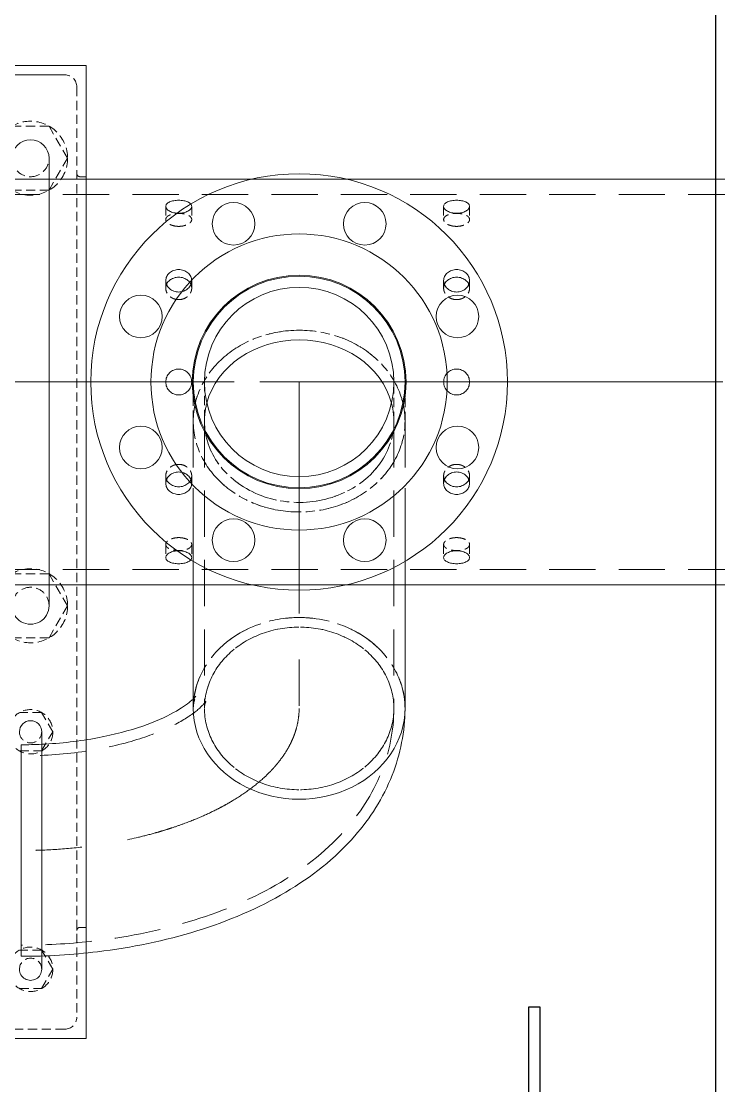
# Model space of a CAD drawing. Header units: millimetres. Extents: x -46397 to 283259, y -8690 to 23983.
# Drawn here: x 123407 to 123783, y -81 to 495 of the extents above; entities that cross this region are included whole.
import ezdxf

# ---------------------------------------------------------------- set-up
doc = ezdxf.new("R2010")
doc.units = ezdxf.units.MM
doc.linetypes.add('CENTER', pattern=[2, 1.25, -0.25, 0.25, -0.25])
doc.linetypes.add('HIDDENX2', pattern=[0.75, 0.5, -0.25])
doc.layers.add('DUONGCHINH', color=7, linetype='Continuous', lineweight=25)
doc.layers.add('DUONGTAM', color=1, linetype='CENTER', lineweight=0)
doc.layers.add('flashshoot', color=7, linetype='Continuous')

# ---------------------------------------------------------------- blocks, each defined once
blk = doc.blocks.new('A$C90275d84')
at = {"color": 2, "linetype": 'Continuous', "lineweight": 0, "ltscale": 10}
for p, q in [((-109.55, 1960), (-109.55, -3000)), ((109.55, 1960), (109.55, -3000))]:
    blk.add_line(p, q, dxfattribs=at)
at = {"color": 1, "linetype": 'HIDDENX2', "lineweight": 0, "ltscale": 50}
for p, q in [((-101.37, 1960), (-101.37, -3000)), ((101.37, 1960), (101.37, -3000))]:
    blk.add_line(p, q, dxfattribs=at)
at = {"color": 1, "linetype": 'HIDDENX2', "lineweight": 0, "ltscale": 10}
for p, q in [((-94.87, 1367), (-87.79, 1367)), ((-54.77, 1367), (-50.68, 1367)), ((50.68, 1367), (54.77, 1367)), ((87.79, 1367), (94.87, 1367)), ((-94.87, 1353), (-87.79, 1353)), ((-54.77, 1353), (-50.68, 1353)), ((50.68, 1353), (54.77, 1353)), ((87.79, 1353), (94.87, 1353)), ((-94.87, 1217), (-87.79, 1217)), ((-54.77, 1217), (-50.68, 1217)), ((50.68, 1217), (54.77, 1217)), ((87.79, 1217), (94.87, 1217)), ((-94.87, 1203), (-87.79, 1203)), ((-54.77, 1203), (-50.68, 1203)), ((50.68, 1203), (54.77, 1203)), ((87.79, 1203), (94.87, 1203))]:
    blk.add_line(p, q, dxfattribs=at)
at = {"color": 2, "linetype": 'Continuous', "lineweight": 0, "ltscale": 10}
for points, knots in [([(-91.18, 1360), (-91.18, 1359.56), (-91.2, 1359.11), (-91.3, 1358.2), (-91.38, 1357.75), (-91.57, 1356.89), (-91.69, 1356.48), (-91.98, 1355.71), (-92.13, 1355.36), (-92.47, 1354.74), (-92.66, 1354.45), (-93.06, 1353.93), (-93.28, 1353.71), (-93.73, 1353.35), (-93.96, 1353.22), (-94.42, 1353.04), (-94.65, 1353), (-95.09, 1353), (-95.32, 1353.04), (-95.76, 1353.22), (-95.98, 1353.35), (-96.39, 1353.71), (-96.59, 1353.93), (-96.94, 1354.45), (-97.11, 1354.74), (-97.39, 1355.36), (-97.53, 1355.71), (-97.76, 1356.48), (-97.86, 1356.89), (-98.02, 1357.75), (-98.08, 1358.2), (-98.16, 1359.11), (-98.18, 1359.56), (-98.18, 1360.44), (-98.16, 1360.89), (-98.08, 1361.8), (-98.02, 1362.25), (-97.86, 1363.11), (-97.76, 1363.52), (-97.53, 1364.29), (-97.39, 1364.64), (-97.11, 1365.26), (-96.94, 1365.55), (-96.59, 1366.07), (-96.39, 1366.29), (-95.98, 1366.65), (-95.76, 1366.78), (-95.32, 1366.96), (-95.09, 1367), (-94.65, 1367), (-94.42, 1366.96), (-93.96, 1366.78), (-93.73, 1366.65), (-93.28, 1366.29), (-93.06, 1366.07), (-92.66, 1365.55), (-92.47, 1365.26), (-92.13, 1364.64), (-91.98, 1364.29), (-91.69, 1363.52), (-91.57, 1363.11), (-91.38, 1362.25), (-91.3, 1361.8), (-91.2, 1360.89), (-91.18, 1360.44), (-91.18, 1360)], [0, 0, 0, 0, 1.318789, 1.318789, 2.637578, 2.637578, 3.956368, 3.956368, 5.275157, 5.275157, 6.593945, 6.593945, 7.912734, 7.912734, 9.231522, 9.231522, 10.550311, 10.550311, 11.869099, 11.869099, 13.187888, 13.187888, 14.506676, 14.506676, 15.825465, 15.825465, 17.144254, 17.144254, 18.463043, 18.463043, 19.781833, 19.781833, 21.100622, 21.100622, 22.419411, 22.419411, 23.7382, 23.7382, 25.05699, 25.05699, 26.375779, 26.375779, 27.694567, 27.694567, 29.013356, 29.013356, 30.332144, 30.332144, 31.650933, 31.650933, 32.969721, 32.969721, 34.28851, 34.28851, 35.607298, 35.607298, 36.926087, 36.926087, 38.244876, 38.244876, 39.563665, 39.563665, 40.882454, 40.882454, 42.201244, 42.201244, 42.201244, 42.201244]), ([(-48.6, 1360), (-48.6, 1359.56), (-48.64, 1359.11), (-48.8, 1358.2), (-48.92, 1357.75), (-49.24, 1356.89), (-49.44, 1356.48), (-49.9, 1355.71), (-50.16, 1355.36), (-50.71, 1354.74), (-51.02, 1354.45), (-51.7, 1353.93), (-52.06, 1353.71), (-52.82, 1353.35), (-53.21, 1353.22), (-54, 1353.04), (-54.39, 1353), (-55.16, 1353), (-55.55, 1353.04), (-56.33, 1353.22), (-56.71, 1353.35), (-57.45, 1353.71), (-57.8, 1353.93), (-58.45, 1354.45), (-58.74, 1354.74), (-59.27, 1355.36), (-59.51, 1355.71), (-59.94, 1356.48), (-60.13, 1356.89), (-60.43, 1357.75), (-60.54, 1358.2), (-60.69, 1359.11), (-60.73, 1359.56), (-60.73, 1360.44), (-60.69, 1360.89), (-60.54, 1361.8), (-60.43, 1362.25), (-60.13, 1363.11), (-59.94, 1363.52), (-59.51, 1364.29), (-59.27, 1364.64), (-58.74, 1365.26), (-58.45, 1365.55), (-57.8, 1366.07), (-57.45, 1366.29), (-56.71, 1366.65), (-56.33, 1366.78), (-55.55, 1366.96), (-55.16, 1367), (-54.39, 1367), (-54, 1366.96), (-53.21, 1366.78), (-52.82, 1366.65), (-52.06, 1366.29), (-51.7, 1366.07), (-51.02, 1365.55), (-50.71, 1365.26), (-50.16, 1364.64), (-49.9, 1364.29), (-49.44, 1363.52), (-49.24, 1363.11), (-48.92, 1362.25), (-48.8, 1361.8), (-48.64, 1360.89), (-48.6, 1360.44), (-48.6, 1360)], [0, 0, 0, 0, 1.318789, 1.318789, 2.637578, 2.637578, 3.956368, 3.956368, 5.275157, 5.275157, 6.593945, 6.593945, 7.912734, 7.912734, 9.231522, 9.231522, 10.550311, 10.550311, 11.869099, 11.869099, 13.187888, 13.187888, 14.506676, 14.506676, 15.825465, 15.825465, 17.144254, 17.144254, 18.463043, 18.463043, 19.781833, 19.781833, 21.100622, 21.100622, 22.419411, 22.419411, 23.7382, 23.7382, 25.05699, 25.05699, 26.375779, 26.375779, 27.694567, 27.694567, 29.013356, 29.013356, 30.332144, 30.332144, 31.650933, 31.650933, 32.969721, 32.969721, 34.28851, 34.28851, 35.607298, 35.607298, 36.926087, 36.926087, 38.244876, 38.244876, 39.563665, 39.563665, 40.882454, 40.882454, 42.201244, 42.201244, 42.201244, 42.201244]), ([(-52.72, 1366.59), (-52.81, 1366.55), (-52.9, 1366.51), (-53.36, 1366.29), (-53.71, 1366.07), (-54.35, 1365.55), (-54.65, 1365.26), (-55.17, 1364.64), (-55.42, 1364.29), (-55.85, 1363.52), (-56.03, 1363.11), (-56.33, 1362.25), (-56.44, 1361.8), (-56.59, 1360.89), (-56.63, 1360.44), (-56.63, 1359.56), (-56.59, 1359.11), (-56.44, 1358.2), (-56.33, 1357.75), (-56.03, 1356.89), (-55.85, 1356.48), (-55.42, 1355.71), (-55.17, 1355.36), (-54.65, 1354.74), (-54.35, 1354.45), (-53.71, 1353.93), (-53.36, 1353.71), (-52.9, 1353.49), (-52.81, 1353.45), (-52.72, 1353.41)], [12.868165, 12.868165, 12.868165, 12.868165, 13.188536, 13.188536, 14.507389, 14.507389, 15.826243, 15.826243, 17.145097, 17.145097, 18.463951, 18.463951, 19.782805, 19.782805, 21.10166, 21.10166, 22.420514, 22.420514, 23.739368, 23.739368, 25.058222, 25.058222, 26.377077, 26.377077, 27.69593, 27.69593, 29.014783, 29.014783, 29.335155, 29.335155, 29.335155, 29.335155]), ([(-7, 1360), (-7, 1360.44), (-6.96, 1360.89), (-6.78, 1361.8), (-6.65, 1362.25), (-6.29, 1363.11), (-6.07, 1363.52), (-5.55, 1364.29), (-5.26, 1364.64), (-4.64, 1365.26), (-4.29, 1365.55), (-3.52, 1366.07), (-3.11, 1366.29), (-2.25, 1366.65), (-1.8, 1366.78), (-0.89, 1366.96), (-0.44, 1367), (0.44, 1367), (0.89, 1366.96), (1.8, 1366.78), (2.25, 1366.65), (3.11, 1366.29), (3.52, 1366.07), (4.29, 1365.55), (4.64, 1365.26), (5.26, 1364.64), (5.55, 1364.29), (6.07, 1363.52), (6.29, 1363.11), (6.65, 1362.25), (6.78, 1361.8), (6.96, 1360.89), (7, 1360.44), (7, 1359.56), (6.96, 1359.11), (6.78, 1358.2), (6.65, 1357.75), (6.29, 1356.89), (6.07, 1356.48), (5.55, 1355.71), (5.26, 1355.36), (4.64, 1354.74), (4.29, 1354.45), (3.52, 1353.93), (3.11, 1353.71), (2.25, 1353.35), (1.8, 1353.22), (0.89, 1353.04), (0.44, 1353), (-0.44, 1353), (-0.89, 1353.04), (-1.8, 1353.22), (-2.25, 1353.35), (-3.11, 1353.71), (-3.52, 1353.93), (-4.29, 1354.45), (-4.64, 1354.74), (-5.26, 1355.36), (-5.55, 1355.71), (-6.07, 1356.48), (-6.29, 1356.89), (-6.65, 1357.75), (-6.78, 1358.2), (-6.96, 1359.11), (-7, 1359.56), (-7, 1360)], [0, 0, 0, 0, 1.318789, 1.318789, 2.637578, 2.637578, 3.956368, 3.956368, 5.275157, 5.275157, 6.593945, 6.593945, 7.912734, 7.912734, 9.231522, 9.231522, 10.550311, 10.550311, 11.869099, 11.869099, 13.187888, 13.187888, 14.506676, 14.506676, 15.825465, 15.825465, 17.144254, 17.144254, 18.463043, 18.463043, 19.781833, 19.781833, 21.100622, 21.100622, 22.419411, 22.419411, 23.7382, 23.7382, 25.05699, 25.05699, 26.375779, 26.375779, 27.694567, 27.694567, 29.013356, 29.013356, 30.332144, 30.332144, 31.650933, 31.650933, 32.969721, 32.969721, 34.28851, 34.28851, 35.607298, 35.607298, 36.926087, 36.926087, 38.244876, 38.244876, 39.563665, 39.563665, 40.882454, 40.882454, 42.201244, 42.201244, 42.201244, 42.201244]), ([(48.6, 1360), (48.6, 1360.44), (48.64, 1360.89), (48.8, 1361.8), (48.92, 1362.25), (49.24, 1363.11), (49.44, 1363.52), (49.9, 1364.29), (50.16, 1364.64), (50.71, 1365.26), (51.02, 1365.55), (51.7, 1366.07), (52.06, 1366.29), (52.82, 1366.65), (53.21, 1366.78), (54, 1366.96), (54.39, 1367), (55.16, 1367), (55.55, 1366.96), (56.33, 1366.78), (56.71, 1366.65), (57.45, 1366.29), (57.8, 1366.07), (58.45, 1365.55), (58.74, 1365.26), (59.27, 1364.64), (59.51, 1364.29), (59.94, 1363.52), (60.13, 1363.11), (60.43, 1362.25), (60.54, 1361.8), (60.69, 1360.89), (60.73, 1360.44), (60.73, 1359.56), (60.69, 1359.11), (60.54, 1358.2), (60.43, 1357.75), (60.13, 1356.89), (59.94, 1356.48), (59.51, 1355.71), (59.27, 1355.36), (58.74, 1354.74), (58.45, 1354.45), (57.8, 1353.93), (57.45, 1353.71), (56.71, 1353.35), (56.33, 1353.22), (55.55, 1353.04), (55.16, 1353), (54.39, 1353), (54, 1353.04), (53.21, 1353.22), (52.82, 1353.35), (52.06, 1353.71), (51.7, 1353.93), (51.02, 1354.45), (50.71, 1354.74), (50.16, 1355.36), (49.9, 1355.71), (49.44, 1356.48), (49.24, 1356.89), (48.92, 1357.75), (48.8, 1358.2), (48.64, 1359.11), (48.6, 1359.56), (48.6, 1360)], [0, 0, 0, 0, 1.318789, 1.318789, 2.637578, 2.637578, 3.956368, 3.956368, 5.275157, 5.275157, 6.593945, 6.593945, 7.912734, 7.912734, 9.231522, 9.231522, 10.550311, 10.550311, 11.869099, 11.869099, 13.187888, 13.187888, 14.506676, 14.506676, 15.825465, 15.825465, 17.144254, 17.144254, 18.463043, 18.463043, 19.781833, 19.781833, 21.100622, 21.100622, 22.419411, 22.419411, 23.7382, 23.7382, 25.05699, 25.05699, 26.375779, 26.375779, 27.694567, 27.694567, 29.013356, 29.013356, 30.332144, 30.332144, 31.650933, 31.650933, 32.969721, 32.969721, 34.28851, 34.28851, 35.607298, 35.607298, 36.926087, 36.926087, 38.244876, 38.244876, 39.563665, 39.563665, 40.882454, 40.882454, 42.201244, 42.201244, 42.201244, 42.201244]), ([(52.72, 1353.41), (52.81, 1353.45), (52.9, 1353.49), (53.36, 1353.71), (53.71, 1353.93), (54.35, 1354.45), (54.65, 1354.74), (55.17, 1355.36), (55.42, 1355.71), (55.85, 1356.48), (56.03, 1356.89), (56.33, 1357.75), (56.44, 1358.2), (56.59, 1359.11), (56.63, 1359.56), (56.63, 1360.44), (56.59, 1360.89), (56.44, 1361.8), (56.33, 1362.25), (56.03, 1363.11), (55.85, 1363.52), (55.42, 1364.29), (55.17, 1364.64), (54.65, 1365.26), (54.35, 1365.55), (53.71, 1366.07), (53.36, 1366.29), (52.9, 1366.51), (52.81, 1366.55), (52.72, 1366.59)], [12.868165, 12.868165, 12.868165, 12.868165, 13.188536, 13.188536, 14.507389, 14.507389, 15.826243, 15.826243, 17.145097, 17.145097, 18.463951, 18.463951, 19.782805, 19.782805, 21.10166, 21.10166, 22.420514, 22.420514, 23.739368, 23.739368, 25.058222, 25.058222, 26.377077, 26.377077, 27.69593, 27.69593, 29.014783, 29.014783, 29.335155, 29.335155, 29.335155, 29.335155]), ([(91.18, 1360), (91.18, 1360.44), (91.2, 1360.89), (91.3, 1361.8), (91.38, 1362.25), (91.57, 1363.11), (91.69, 1363.52), (91.98, 1364.29), (92.13, 1364.64), (92.47, 1365.26), (92.66, 1365.55), (93.06, 1366.07), (93.28, 1366.29), (93.73, 1366.65), (93.96, 1366.78), (94.42, 1366.96), (94.65, 1367), (95.09, 1367), (95.32, 1366.96), (95.76, 1366.78), (95.98, 1366.65), (96.39, 1366.29), (96.59, 1366.07), (96.94, 1365.55), (97.11, 1365.26), (97.39, 1364.64), (97.53, 1364.29), (97.76, 1363.52), (97.86, 1363.11), (98.02, 1362.25), (98.08, 1361.8), (98.16, 1360.89), (98.18, 1360.44), (98.18, 1359.56), (98.16, 1359.11), (98.08, 1358.2), (98.02, 1357.75), (97.86, 1356.89), (97.76, 1356.48), (97.53, 1355.71), (97.39, 1355.36), (97.11, 1354.74), (96.94, 1354.45), (96.59, 1353.93), (96.39, 1353.71), (95.98, 1353.35), (95.76, 1353.22), (95.32, 1353.04), (95.09, 1353), (94.65, 1353), (94.42, 1353.04), (93.96, 1353.22), (93.73, 1353.35), (93.28, 1353.71), (93.06, 1353.93), (92.66, 1354.45), (92.47, 1354.74), (92.13, 1355.36), (91.98, 1355.71), (91.69, 1356.48), (91.57, 1356.89), (91.38, 1357.75), (91.3, 1358.2), (91.2, 1359.11), (91.18, 1359.56), (91.18, 1360)], [0, 0, 0, 0, 1.318789, 1.318789, 2.637578, 2.637578, 3.956368, 3.956368, 5.275157, 5.275157, 6.593945, 6.593945, 7.912734, 7.912734, 9.231522, 9.231522, 10.550311, 10.550311, 11.869099, 11.869099, 13.187888, 13.187888, 14.506676, 14.506676, 15.825465, 15.825465, 17.144254, 17.144254, 18.463043, 18.463043, 19.781833, 19.781833, 21.100622, 21.100622, 22.419411, 22.419411, 23.7382, 23.7382, 25.05699, 25.05699, 26.375779, 26.375779, 27.694567, 27.694567, 29.013356, 29.013356, 30.332144, 30.332144, 31.650933, 31.650933, 32.969721, 32.969721, 34.28851, 34.28851, 35.607298, 35.607298, 36.926087, 36.926087, 38.244876, 38.244876, 39.563665, 39.563665, 40.882454, 40.882454, 42.201244, 42.201244, 42.201244, 42.201244]), ([(-91.18, 1210), (-91.18, 1209.56), (-91.2, 1209.11), (-91.3, 1208.2), (-91.38, 1207.75), (-91.57, 1206.89), (-91.69, 1206.48), (-91.98, 1205.71), (-92.13, 1205.36), (-92.47, 1204.74), (-92.66, 1204.45), (-93.06, 1203.93), (-93.28, 1203.71), (-93.73, 1203.35), (-93.96, 1203.22), (-94.42, 1203.04), (-94.65, 1203), (-95.09, 1203), (-95.32, 1203.04), (-95.76, 1203.22), (-95.98, 1203.35), (-96.39, 1203.71), (-96.59, 1203.93), (-96.94, 1204.45), (-97.11, 1204.74), (-97.39, 1205.36), (-97.53, 1205.71), (-97.76, 1206.48), (-97.86, 1206.89), (-98.02, 1207.75), (-98.08, 1208.2), (-98.16, 1209.11), (-98.18, 1209.56), (-98.18, 1210.44), (-98.16, 1210.89), (-98.08, 1211.8), (-98.02, 1212.25), (-97.86, 1213.11), (-97.76, 1213.52), (-97.53, 1214.29), (-97.39, 1214.64), (-97.11, 1215.26), (-96.94, 1215.55), (-96.59, 1216.07), (-96.39, 1216.29), (-95.98, 1216.65), (-95.76, 1216.78), (-95.32, 1216.96), (-95.09, 1217), (-94.65, 1217), (-94.42, 1216.96), (-93.96, 1216.78), (-93.73, 1216.65), (-93.28, 1216.29), (-93.06, 1216.07), (-92.66, 1215.55), (-92.47, 1215.26), (-92.13, 1214.64), (-91.98, 1214.29), (-91.69, 1213.52), (-91.57, 1213.11), (-91.38, 1212.25), (-91.3, 1211.8), (-91.2, 1210.89), (-91.18, 1210.44), (-91.18, 1210)], [0, 0, 0, 0, 1.318789, 1.318789, 2.637578, 2.637578, 3.956368, 3.956368, 5.275157, 5.275157, 6.593945, 6.593945, 7.912734, 7.912734, 9.231522, 9.231522, 10.550311, 10.550311, 11.869099, 11.869099, 13.187888, 13.187888, 14.506676, 14.506676, 15.825465, 15.825465, 17.144254, 17.144254, 18.463043, 18.463043, 19.781833, 19.781833, 21.100622, 21.100622, 22.419411, 22.419411, 23.7382, 23.7382, 25.05699, 25.05699, 26.375779, 26.375779, 27.694567, 27.694567, 29.013356, 29.013356, 30.332144, 30.332144, 31.650933, 31.650933, 32.969721, 32.969721, 34.28851, 34.28851, 35.607298, 35.607298, 36.926087, 36.926087, 38.244876, 38.244876, 39.563665, 39.563665, 40.882454, 40.882454, 42.201244, 42.201244, 42.201244, 42.201244]), ([(-48.6, 1210), (-48.6, 1209.56), (-48.64, 1209.11), (-48.8, 1208.2), (-48.92, 1207.75), (-49.24, 1206.89), (-49.44, 1206.48), (-49.9, 1205.71), (-50.16, 1205.36), (-50.71, 1204.74), (-51.02, 1204.45), (-51.7, 1203.93), (-52.06, 1203.71), (-52.82, 1203.35), (-53.21, 1203.22), (-54, 1203.04), (-54.39, 1203), (-55.16, 1203), (-55.55, 1203.04), (-56.33, 1203.22), (-56.71, 1203.35), (-57.45, 1203.71), (-57.8, 1203.93), (-58.45, 1204.45), (-58.74, 1204.74), (-59.27, 1205.36), (-59.51, 1205.71), (-59.94, 1206.48), (-60.13, 1206.89), (-60.43, 1207.75), (-60.54, 1208.2), (-60.69, 1209.11), (-60.73, 1209.56), (-60.73, 1210.44), (-60.69, 1210.89), (-60.54, 1211.8), (-60.43, 1212.25), (-60.13, 1213.11), (-59.94, 1213.52), (-59.51, 1214.29), (-59.27, 1214.64), (-58.74, 1215.26), (-58.45, 1215.55), (-57.8, 1216.07), (-57.45, 1216.29), (-56.71, 1216.65), (-56.33, 1216.78), (-55.55, 1216.96), (-55.16, 1217), (-54.39, 1217), (-54, 1216.96), (-53.21, 1216.78), (-52.82, 1216.65), (-52.06, 1216.29), (-51.7, 1216.07), (-51.02, 1215.55), (-50.71, 1215.26), (-50.16, 1214.64), (-49.9, 1214.29), (-49.44, 1213.52), (-49.24, 1213.11), (-48.92, 1212.25), (-48.8, 1211.8), (-48.64, 1210.89), (-48.6, 1210.44), (-48.6, 1210)], [0, 0, 0, 0, 1.318789, 1.318789, 2.637578, 2.637578, 3.956368, 3.956368, 5.275157, 5.275157, 6.593945, 6.593945, 7.912734, 7.912734, 9.231522, 9.231522, 10.550311, 10.550311, 11.869099, 11.869099, 13.187888, 13.187888, 14.506676, 14.506676, 15.825465, 15.825465, 17.144254, 17.144254, 18.463043, 18.463043, 19.781833, 19.781833, 21.100622, 21.100622, 22.419411, 22.419411, 23.7382, 23.7382, 25.05699, 25.05699, 26.375779, 26.375779, 27.694567, 27.694567, 29.013356, 29.013356, 30.332144, 30.332144, 31.650933, 31.650933, 32.969721, 32.969721, 34.28851, 34.28851, 35.607298, 35.607298, 36.926087, 36.926087, 38.244876, 38.244876, 39.563665, 39.563665, 40.882454, 40.882454, 42.201244, 42.201244, 42.201244, 42.201244]), ([(-52.72, 1216.59), (-52.81, 1216.55), (-52.9, 1216.51), (-53.36, 1216.29), (-53.71, 1216.07), (-54.35, 1215.55), (-54.65, 1215.26), (-55.17, 1214.64), (-55.42, 1214.29), (-55.85, 1213.52), (-56.03, 1213.11), (-56.33, 1212.25), (-56.44, 1211.8), (-56.59, 1210.89), (-56.63, 1210.44), (-56.63, 1209.56), (-56.59, 1209.11), (-56.44, 1208.2), (-56.33, 1207.75), (-56.03, 1206.89), (-55.85, 1206.48), (-55.42, 1205.71), (-55.17, 1205.36), (-54.65, 1204.74), (-54.35, 1204.45), (-53.71, 1203.93), (-53.36, 1203.71), (-52.9, 1203.49), (-52.81, 1203.45), (-52.72, 1203.41)], [12.868165, 12.868165, 12.868165, 12.868165, 13.188536, 13.188536, 14.507389, 14.507389, 15.826243, 15.826243, 17.145097, 17.145097, 18.463951, 18.463951, 19.782805, 19.782805, 21.10166, 21.10166, 22.420514, 22.420514, 23.739368, 23.739368, 25.058222, 25.058222, 26.377077, 26.377077, 27.69593, 27.69593, 29.014783, 29.014783, 29.335155, 29.335155, 29.335155, 29.335155]), ([(-7, 1210), (-7, 1210.44), (-6.96, 1210.89), (-6.78, 1211.8), (-6.65, 1212.25), (-6.29, 1213.11), (-6.07, 1213.52), (-5.55, 1214.29), (-5.26, 1214.64), (-4.64, 1215.26), (-4.29, 1215.55), (-3.52, 1216.07), (-3.11, 1216.29), (-2.25, 1216.65), (-1.8, 1216.78), (-0.89, 1216.96), (-0.44, 1217), (0.44, 1217), (0.89, 1216.96), (1.8, 1216.78), (2.25, 1216.65), (3.11, 1216.29), (3.52, 1216.07), (4.29, 1215.55), (4.64, 1215.26), (5.26, 1214.64), (5.55, 1214.29), (6.07, 1213.52), (6.29, 1213.11), (6.65, 1212.25), (6.78, 1211.8), (6.96, 1210.89), (7, 1210.44), (7, 1209.56), (6.96, 1209.11), (6.78, 1208.2), (6.65, 1207.75), (6.29, 1206.89), (6.07, 1206.48), (5.55, 1205.71), (5.26, 1205.36), (4.64, 1204.74), (4.29, 1204.45), (3.52, 1203.93), (3.11, 1203.71), (2.25, 1203.35), (1.8, 1203.22), (0.89, 1203.04), (0.44, 1203), (-0.44, 1203), (-0.89, 1203.04), (-1.8, 1203.22), (-2.25, 1203.35), (-3.11, 1203.71), (-3.52, 1203.93), (-4.29, 1204.45), (-4.64, 1204.74), (-5.26, 1205.36), (-5.55, 1205.71), (-6.07, 1206.48), (-6.29, 1206.89), (-6.65, 1207.75), (-6.78, 1208.2), (-6.96, 1209.11), (-7, 1209.56), (-7, 1210)], [0, 0, 0, 0, 1.318789, 1.318789, 2.637578, 2.637578, 3.956368, 3.956368, 5.275157, 5.275157, 6.593945, 6.593945, 7.912734, 7.912734, 9.231522, 9.231522, 10.550311, 10.550311, 11.869099, 11.869099, 13.187888, 13.187888, 14.506676, 14.506676, 15.825465, 15.825465, 17.144254, 17.144254, 18.463043, 18.463043, 19.781833, 19.781833, 21.100622, 21.100622, 22.419411, 22.419411, 23.7382, 23.7382, 25.05699, 25.05699, 26.375779, 26.375779, 27.694567, 27.694567, 29.013356, 29.013356, 30.332144, 30.332144, 31.650933, 31.650933, 32.969721, 32.969721, 34.28851, 34.28851, 35.607298, 35.607298, 36.926087, 36.926087, 38.244876, 38.244876, 39.563665, 39.563665, 40.882454, 40.882454, 42.201244, 42.201244, 42.201244, 42.201244]), ([(48.6, 1210), (48.6, 1210.44), (48.64, 1210.89), (48.8, 1211.8), (48.92, 1212.25), (49.24, 1213.11), (49.44, 1213.52), (49.9, 1214.29), (50.16, 1214.64), (50.71, 1215.26), (51.02, 1215.55), (51.7, 1216.07), (52.06, 1216.29), (52.82, 1216.65), (53.21, 1216.78), (54, 1216.96), (54.39, 1217), (55.16, 1217), (55.55, 1216.96), (56.33, 1216.78), (56.71, 1216.65), (57.45, 1216.29), (57.8, 1216.07), (58.45, 1215.55), (58.74, 1215.26), (59.27, 1214.64), (59.51, 1214.29), (59.94, 1213.52), (60.13, 1213.11), (60.43, 1212.25), (60.54, 1211.8), (60.69, 1210.89), (60.73, 1210.44), (60.73, 1209.56), (60.69, 1209.11), (60.54, 1208.2), (60.43, 1207.75), (60.13, 1206.89), (59.94, 1206.48), (59.51, 1205.71), (59.27, 1205.36), (58.74, 1204.74), (58.45, 1204.45), (57.8, 1203.93), (57.45, 1203.71), (56.71, 1203.35), (56.33, 1203.22), (55.55, 1203.04), (55.16, 1203), (54.39, 1203), (54, 1203.04), (53.21, 1203.22), (52.82, 1203.35), (52.06, 1203.71), (51.7, 1203.93), (51.02, 1204.45), (50.71, 1204.74), (50.16, 1205.36), (49.9, 1205.71), (49.44, 1206.48), (49.24, 1206.89), (48.92, 1207.75), (48.8, 1208.2), (48.64, 1209.11), (48.6, 1209.56), (48.6, 1210)], [0, 0, 0, 0, 1.318789, 1.318789, 2.637578, 2.637578, 3.956368, 3.956368, 5.275157, 5.275157, 6.593945, 6.593945, 7.912734, 7.912734, 9.231522, 9.231522, 10.550311, 10.550311, 11.869099, 11.869099, 13.187888, 13.187888, 14.506676, 14.506676, 15.825465, 15.825465, 17.144254, 17.144254, 18.463043, 18.463043, 19.781833, 19.781833, 21.100622, 21.100622, 22.419411, 22.419411, 23.7382, 23.7382, 25.05699, 25.05699, 26.375779, 26.375779, 27.694567, 27.694567, 29.013356, 29.013356, 30.332144, 30.332144, 31.650933, 31.650933, 32.969721, 32.969721, 34.28851, 34.28851, 35.607298, 35.607298, 36.926087, 36.926087, 38.244876, 38.244876, 39.563665, 39.563665, 40.882454, 40.882454, 42.201244, 42.201244, 42.201244, 42.201244]), ([(52.72, 1203.41), (52.81, 1203.45), (52.9, 1203.49), (53.36, 1203.71), (53.71, 1203.93), (54.35, 1204.45), (54.65, 1204.74), (55.17, 1205.36), (55.42, 1205.71), (55.85, 1206.48), (56.03, 1206.89), (56.33, 1207.75), (56.44, 1208.2), (56.59, 1209.11), (56.63, 1209.56), (56.63, 1210.44), (56.59, 1210.89), (56.44, 1211.8), (56.33, 1212.25), (56.03, 1213.11), (55.85, 1213.52), (55.42, 1214.29), (55.17, 1214.64), (54.65, 1215.26), (54.35, 1215.55), (53.71, 1216.07), (53.36, 1216.29), (52.9, 1216.51), (52.81, 1216.55), (52.72, 1216.59)], [12.868165, 12.868165, 12.868165, 12.868165, 13.188536, 13.188536, 14.507389, 14.507389, 15.826243, 15.826243, 17.145097, 17.145097, 18.463951, 18.463951, 19.782805, 19.782805, 21.10166, 21.10166, 22.420514, 22.420514, 23.739368, 23.739368, 25.058222, 25.058222, 26.377077, 26.377077, 27.69593, 27.69593, 29.014783, 29.014783, 29.335155, 29.335155, 29.335155, 29.335155]), ([(91.18, 1210), (91.18, 1210.44), (91.2, 1210.89), (91.3, 1211.8), (91.38, 1212.25), (91.57, 1213.11), (91.69, 1213.52), (91.98, 1214.29), (92.13, 1214.64), (92.47, 1215.26), (92.66, 1215.55), (93.06, 1216.07), (93.28, 1216.29), (93.73, 1216.65), (93.96, 1216.78), (94.42, 1216.96), (94.65, 1217), (95.09, 1217), (95.32, 1216.96), (95.76, 1216.78), (95.98, 1216.65), (96.39, 1216.29), (96.59, 1216.07), (96.94, 1215.55), (97.11, 1215.26), (97.39, 1214.64), (97.53, 1214.29), (97.76, 1213.52), (97.86, 1213.11), (98.02, 1212.25), (98.08, 1211.8), (98.16, 1210.89), (98.18, 1210.44), (98.18, 1209.56), (98.16, 1209.11), (98.08, 1208.2), (98.02, 1207.75), (97.86, 1206.89), (97.76, 1206.48), (97.53, 1205.71), (97.39, 1205.36), (97.11, 1204.74), (96.94, 1204.45), (96.59, 1203.93), (96.39, 1203.71), (95.98, 1203.35), (95.76, 1203.22), (95.32, 1203.04), (95.09, 1203), (94.65, 1203), (94.42, 1203.04), (93.96, 1203.22), (93.73, 1203.35), (93.28, 1203.71), (93.06, 1203.93), (92.66, 1204.45), (92.47, 1204.74), (92.13, 1205.36), (91.98, 1205.71), (91.69, 1206.48), (91.57, 1206.89), (91.38, 1207.75), (91.3, 1208.2), (91.2, 1209.11), (91.18, 1209.56), (91.18, 1210)], [0, 0, 0, 0, 1.318789, 1.318789, 2.637578, 2.637578, 3.956368, 3.956368, 5.275157, 5.275157, 6.593945, 6.593945, 7.912734, 7.912734, 9.231522, 9.231522, 10.550311, 10.550311, 11.869099, 11.869099, 13.187888, 13.187888, 14.506676, 14.506676, 15.825465, 15.825465, 17.144254, 17.144254, 18.463043, 18.463043, 19.781833, 19.781833, 21.100622, 21.100622, 22.419411, 22.419411, 23.7382, 23.7382, 25.05699, 25.05699, 26.375779, 26.375779, 27.694567, 27.694567, 29.013356, 29.013356, 30.332144, 30.332144, 31.650933, 31.650933, 32.969721, 32.969721, 34.28851, 34.28851, 35.607298, 35.607298, 36.926087, 36.926087, 38.244876, 38.244876, 39.563665, 39.563665, 40.882454, 40.882454, 42.201244, 42.201244, 42.201244, 42.201244])]:
    blk.add_open_spline(points, degree=3, knots=knots, dxfattribs=at)
at = {"color": 1, "linetype": 'HIDDENX2', "lineweight": 0, "ltscale": 10}
for points, knots in [([(-84.08, 1360), (-84.08, 1360.44), (-84.1, 1360.89), (-84.2, 1361.8), (-84.28, 1362.25), (-84.48, 1363.11), (-84.6, 1363.52), (-84.88, 1364.29), (-85.04, 1364.64), (-85.38, 1365.26), (-85.57, 1365.55), (-85.97, 1366.07), (-86.19, 1366.29), (-86.64, 1366.65), (-86.88, 1366.78), (-87.34, 1366.96), (-87.57, 1367), (-88.01, 1367), (-88.23, 1366.96), (-88.68, 1366.78), (-88.89, 1366.65), (-89.3, 1366.29), (-89.5, 1366.07), (-89.86, 1365.55), (-90.02, 1365.26), (-90.3, 1364.64), (-90.43, 1364.29), (-90.66, 1363.52), (-90.76, 1363.11), (-90.92, 1362.25), (-90.98, 1361.8), (-91.06, 1360.89), (-91.08, 1360.44), (-91.08, 1359.56), (-91.06, 1359.11), (-90.98, 1358.2), (-90.92, 1357.75), (-90.76, 1356.89), (-90.66, 1356.48), (-90.43, 1355.71), (-90.3, 1355.36), (-90.02, 1354.74), (-89.86, 1354.45), (-89.5, 1353.93), (-89.3, 1353.71), (-88.89, 1353.35), (-88.68, 1353.22), (-88.23, 1353.04), (-88.01, 1353), (-87.57, 1353), (-87.34, 1353.04), (-86.88, 1353.22), (-86.64, 1353.35), (-86.19, 1353.71), (-85.97, 1353.93), (-85.57, 1354.45), (-85.38, 1354.74), (-85.04, 1355.36), (-84.88, 1355.71), (-84.6, 1356.48), (-84.48, 1356.89), (-84.28, 1357.75), (-84.2, 1358.2), (-84.1, 1359.11), (-84.08, 1359.56), (-84.08, 1360)], [0, 0, 0, 0, 1.318854, 1.318854, 2.637708, 2.637708, 3.956563, 3.956563, 5.275417, 5.275417, 6.59427, 6.59427, 7.913123, 7.913123, 9.231977, 9.231977, 10.55083, 10.55083, 11.869683, 11.869683, 13.188536, 13.188536, 14.507389, 14.507389, 15.826243, 15.826243, 17.145097, 17.145097, 18.463951, 18.463951, 19.782805, 19.782805, 21.10166, 21.10166, 22.420514, 22.420514, 23.739368, 23.739368, 25.058222, 25.058222, 26.377077, 26.377077, 27.69593, 27.69593, 29.014783, 29.014783, 30.333636, 30.333636, 31.652489, 31.652489, 32.971343, 32.971343, 34.290196, 34.290196, 35.609049, 35.609049, 36.927902, 36.927902, 38.246757, 38.246757, 39.565611, 39.565611, 40.884465, 40.884465, 42.203319, 42.203319, 42.203319, 42.203319]), ([(-44.5, 1360), (-44.5, 1360.44), (-44.54, 1360.89), (-44.7, 1361.8), (-44.82, 1362.25), (-45.14, 1363.11), (-45.34, 1363.52), (-45.8, 1364.29), (-46.06, 1364.64), (-46.61, 1365.26), (-46.93, 1365.55), (-47.6, 1366.07), (-47.97, 1366.29), (-48.73, 1366.65), (-49.12, 1366.78), (-49.91, 1366.96), (-50.3, 1367), (-51.07, 1367), (-51.46, 1366.96), (-52.14, 1366.8), (-52.43, 1366.71), (-52.72, 1366.59)], [0, 0, 0, 0, 1.318854, 1.318854, 2.637708, 2.637708, 3.956563, 3.956563, 5.275417, 5.275417, 6.59427, 6.59427, 7.913123, 7.913123, 9.231977, 9.231977, 10.55083, 10.55083, 11.869683, 11.869683, 12.868165, 12.868165, 12.868165, 12.868165]), ([(52.72, 1366.59), (52.43, 1366.71), (52.14, 1366.8), (51.46, 1366.96), (51.07, 1367), (50.3, 1367), (49.91, 1366.96), (49.12, 1366.78), (48.73, 1366.65), (47.97, 1366.29), (47.6, 1366.07), (46.93, 1365.55), (46.61, 1365.26), (46.06, 1364.64), (45.8, 1364.29), (45.34, 1363.52), (45.14, 1363.11), (44.82, 1362.25), (44.7, 1361.8), (44.54, 1360.89), (44.5, 1360.44), (44.5, 1360)], [29.335155, 29.335155, 29.335155, 29.335155, 30.333636, 30.333636, 31.652489, 31.652489, 32.971343, 32.971343, 34.290196, 34.290196, 35.609049, 35.609049, 36.927902, 36.927902, 38.246757, 38.246757, 39.565611, 39.565611, 40.884465, 40.884465, 42.203319, 42.203319, 42.203319, 42.203319]), ([(84.08, 1360), (84.08, 1359.56), (84.1, 1359.11), (84.2, 1358.2), (84.28, 1357.75), (84.48, 1356.89), (84.6, 1356.48), (84.88, 1355.71), (85.04, 1355.36), (85.38, 1354.74), (85.57, 1354.45), (85.97, 1353.93), (86.19, 1353.71), (86.64, 1353.35), (86.88, 1353.22), (87.34, 1353.04), (87.57, 1353), (88.01, 1353), (88.23, 1353.04), (88.68, 1353.22), (88.89, 1353.35), (89.3, 1353.71), (89.5, 1353.93), (89.86, 1354.45), (90.02, 1354.74), (90.3, 1355.36), (90.43, 1355.71), (90.66, 1356.48), (90.76, 1356.89), (90.92, 1357.75), (90.98, 1358.2), (91.06, 1359.11), (91.08, 1359.56), (91.08, 1360.44), (91.06, 1360.89), (90.98, 1361.8), (90.92, 1362.25), (90.76, 1363.11), (90.66, 1363.52), (90.43, 1364.29), (90.3, 1364.64), (90.02, 1365.26), (89.86, 1365.55), (89.5, 1366.07), (89.3, 1366.29), (88.89, 1366.65), (88.68, 1366.78), (88.23, 1366.96), (88.01, 1367), (87.57, 1367), (87.34, 1366.96), (86.88, 1366.78), (86.64, 1366.65), (86.19, 1366.29), (85.97, 1366.07), (85.57, 1365.55), (85.38, 1365.26), (85.04, 1364.64), (84.88, 1364.29), (84.6, 1363.52), (84.48, 1363.11), (84.28, 1362.25), (84.2, 1361.8), (84.1, 1360.89), (84.08, 1360.44), (84.08, 1360)], [0, 0, 0, 0, 1.318854, 1.318854, 2.637708, 2.637708, 3.956563, 3.956563, 5.275417, 5.275417, 6.59427, 6.59427, 7.913123, 7.913123, 9.231977, 9.231977, 10.55083, 10.55083, 11.869683, 11.869683, 13.188536, 13.188536, 14.507389, 14.507389, 15.826243, 15.826243, 17.145097, 17.145097, 18.463951, 18.463951, 19.782805, 19.782805, 21.10166, 21.10166, 22.420514, 22.420514, 23.739368, 23.739368, 25.058222, 25.058222, 26.377077, 26.377077, 27.69593, 27.69593, 29.014783, 29.014783, 30.333636, 30.333636, 31.652489, 31.652489, 32.971343, 32.971343, 34.290196, 34.290196, 35.609049, 35.609049, 36.927902, 36.927902, 38.246757, 38.246757, 39.565611, 39.565611, 40.884465, 40.884465, 42.203319, 42.203319, 42.203319, 42.203319]), ([(-52.72, 1353.41), (-52.43, 1353.29), (-52.14, 1353.2), (-51.46, 1353.04), (-51.07, 1353), (-50.3, 1353), (-49.91, 1353.04), (-49.12, 1353.22), (-48.73, 1353.35), (-47.97, 1353.71), (-47.6, 1353.93), (-46.93, 1354.45), (-46.61, 1354.74), (-46.06, 1355.36), (-45.8, 1355.71), (-45.34, 1356.48), (-45.14, 1356.89), (-44.82, 1357.75), (-44.7, 1358.2), (-44.54, 1359.11), (-44.5, 1359.56), (-44.5, 1360)], [29.335155, 29.335155, 29.335155, 29.335155, 30.333636, 30.333636, 31.652489, 31.652489, 32.971343, 32.971343, 34.290196, 34.290196, 35.609049, 35.609049, 36.927902, 36.927902, 38.246757, 38.246757, 39.565611, 39.565611, 40.884465, 40.884465, 42.203319, 42.203319, 42.203319, 42.203319]), ([(44.5, 1360), (44.5, 1359.56), (44.54, 1359.11), (44.7, 1358.2), (44.82, 1357.75), (45.14, 1356.89), (45.34, 1356.48), (45.8, 1355.71), (46.06, 1355.36), (46.61, 1354.74), (46.93, 1354.45), (47.6, 1353.93), (47.97, 1353.71), (48.73, 1353.35), (49.12, 1353.22), (49.91, 1353.04), (50.3, 1353), (51.07, 1353), (51.46, 1353.04), (52.14, 1353.2), (52.43, 1353.29), (52.72, 1353.41)], [0, 0, 0, 0, 1.318854, 1.318854, 2.637708, 2.637708, 3.956563, 3.956563, 5.275417, 5.275417, 6.59427, 6.59427, 7.913123, 7.913123, 9.231977, 9.231977, 10.55083, 10.55083, 11.869683, 11.869683, 12.868165, 12.868165, 12.868165, 12.868165]), ([(-84.08, 1210), (-84.08, 1210.44), (-84.1, 1210.89), (-84.2, 1211.8), (-84.28, 1212.25), (-84.48, 1213.11), (-84.6, 1213.52), (-84.88, 1214.29), (-85.04, 1214.64), (-85.38, 1215.26), (-85.57, 1215.55), (-85.97, 1216.07), (-86.19, 1216.29), (-86.64, 1216.65), (-86.88, 1216.78), (-87.34, 1216.96), (-87.57, 1217), (-88.01, 1217), (-88.23, 1216.96), (-88.68, 1216.78), (-88.89, 1216.65), (-89.3, 1216.29), (-89.5, 1216.07), (-89.86, 1215.55), (-90.02, 1215.26), (-90.3, 1214.64), (-90.43, 1214.29), (-90.66, 1213.52), (-90.76, 1213.11), (-90.92, 1212.25), (-90.98, 1211.8), (-91.06, 1210.89), (-91.08, 1210.44), (-91.08, 1209.56), (-91.06, 1209.11), (-90.98, 1208.2), (-90.92, 1207.75), (-90.76, 1206.89), (-90.66, 1206.48), (-90.43, 1205.71), (-90.3, 1205.36), (-90.02, 1204.74), (-89.86, 1204.45), (-89.5, 1203.93), (-89.3, 1203.71), (-88.89, 1203.35), (-88.68, 1203.22), (-88.23, 1203.04), (-88.01, 1203), (-87.57, 1203), (-87.34, 1203.04), (-86.88, 1203.22), (-86.64, 1203.35), (-86.19, 1203.71), (-85.97, 1203.93), (-85.57, 1204.45), (-85.38, 1204.74), (-85.04, 1205.36), (-84.88, 1205.71), (-84.6, 1206.48), (-84.48, 1206.89), (-84.28, 1207.75), (-84.2, 1208.2), (-84.1, 1209.11), (-84.08, 1209.56), (-84.08, 1210)], [0, 0, 0, 0, 1.318854, 1.318854, 2.637708, 2.637708, 3.956563, 3.956563, 5.275417, 5.275417, 6.59427, 6.59427, 7.913123, 7.913123, 9.231977, 9.231977, 10.55083, 10.55083, 11.869683, 11.869683, 13.188536, 13.188536, 14.507389, 14.507389, 15.826243, 15.826243, 17.145097, 17.145097, 18.463951, 18.463951, 19.782805, 19.782805, 21.10166, 21.10166, 22.420514, 22.420514, 23.739368, 23.739368, 25.058222, 25.058222, 26.377077, 26.377077, 27.69593, 27.69593, 29.014783, 29.014783, 30.333636, 30.333636, 31.652489, 31.652489, 32.971343, 32.971343, 34.290196, 34.290196, 35.609049, 35.609049, 36.927902, 36.927902, 38.246757, 38.246757, 39.565611, 39.565611, 40.884465, 40.884465, 42.203319, 42.203319, 42.203319, 42.203319]), ([(-44.5, 1210), (-44.5, 1210.44), (-44.54, 1210.89), (-44.7, 1211.8), (-44.82, 1212.25), (-45.14, 1213.11), (-45.34, 1213.52), (-45.8, 1214.29), (-46.06, 1214.64), (-46.61, 1215.26), (-46.93, 1215.55), (-47.6, 1216.07), (-47.97, 1216.29), (-48.73, 1216.65), (-49.12, 1216.78), (-49.91, 1216.96), (-50.3, 1217), (-51.07, 1217), (-51.46, 1216.96), (-52.14, 1216.8), (-52.43, 1216.71), (-52.72, 1216.59)], [0, 0, 0, 0, 1.318854, 1.318854, 2.637708, 2.637708, 3.956563, 3.956563, 5.275417, 5.275417, 6.59427, 6.59427, 7.913123, 7.913123, 9.231977, 9.231977, 10.55083, 10.55083, 11.869683, 11.869683, 12.868165, 12.868165, 12.868165, 12.868165]), ([(52.72, 1216.59), (52.43, 1216.71), (52.14, 1216.8), (51.46, 1216.96), (51.07, 1217), (50.3, 1217), (49.91, 1216.96), (49.12, 1216.78), (48.73, 1216.65), (47.97, 1216.29), (47.6, 1216.07), (46.93, 1215.55), (46.61, 1215.26), (46.06, 1214.64), (45.8, 1214.29), (45.34, 1213.52), (45.14, 1213.11), (44.82, 1212.25), (44.7, 1211.8), (44.54, 1210.89), (44.5, 1210.44), (44.5, 1210)], [29.335155, 29.335155, 29.335155, 29.335155, 30.333636, 30.333636, 31.652489, 31.652489, 32.971343, 32.971343, 34.290196, 34.290196, 35.609049, 35.609049, 36.927902, 36.927902, 38.246757, 38.246757, 39.565611, 39.565611, 40.884465, 40.884465, 42.203319, 42.203319, 42.203319, 42.203319]), ([(84.08, 1210), (84.08, 1209.56), (84.1, 1209.11), (84.2, 1208.2), (84.28, 1207.75), (84.48, 1206.89), (84.6, 1206.48), (84.88, 1205.71), (85.04, 1205.36), (85.38, 1204.74), (85.57, 1204.45), (85.97, 1203.93), (86.19, 1203.71), (86.64, 1203.35), (86.88, 1203.22), (87.34, 1203.04), (87.57, 1203), (88.01, 1203), (88.23, 1203.04), (88.68, 1203.22), (88.89, 1203.35), (89.3, 1203.71), (89.5, 1203.93), (89.86, 1204.45), (90.02, 1204.74), (90.3, 1205.36), (90.43, 1205.71), (90.66, 1206.48), (90.76, 1206.89), (90.92, 1207.75), (90.98, 1208.2), (91.06, 1209.11), (91.08, 1209.56), (91.08, 1210.44), (91.06, 1210.89), (90.98, 1211.8), (90.92, 1212.25), (90.76, 1213.11), (90.66, 1213.52), (90.43, 1214.29), (90.3, 1214.64), (90.02, 1215.26), (89.86, 1215.55), (89.5, 1216.07), (89.3, 1216.29), (88.89, 1216.65), (88.68, 1216.78), (88.23, 1216.96), (88.01, 1217), (87.57, 1217), (87.34, 1216.96), (86.88, 1216.78), (86.64, 1216.65), (86.19, 1216.29), (85.97, 1216.07), (85.57, 1215.55), (85.38, 1215.26), (85.04, 1214.64), (84.88, 1214.29), (84.6, 1213.52), (84.48, 1213.11), (84.28, 1212.25), (84.2, 1211.8), (84.1, 1210.89), (84.08, 1210.44), (84.08, 1210)], [0, 0, 0, 0, 1.318854, 1.318854, 2.637708, 2.637708, 3.956563, 3.956563, 5.275417, 5.275417, 6.59427, 6.59427, 7.913123, 7.913123, 9.231977, 9.231977, 10.55083, 10.55083, 11.869683, 11.869683, 13.188536, 13.188536, 14.507389, 14.507389, 15.826243, 15.826243, 17.145097, 17.145097, 18.463951, 18.463951, 19.782805, 19.782805, 21.10166, 21.10166, 22.420514, 22.420514, 23.739368, 23.739368, 25.058222, 25.058222, 26.377077, 26.377077, 27.69593, 27.69593, 29.014783, 29.014783, 30.333636, 30.333636, 31.652489, 31.652489, 32.971343, 32.971343, 34.290196, 34.290196, 35.609049, 35.609049, 36.927902, 36.927902, 38.246757, 38.246757, 39.565611, 39.565611, 40.884465, 40.884465, 42.203319, 42.203319, 42.203319, 42.203319]), ([(-52.72, 1203.41), (-52.43, 1203.29), (-52.14, 1203.2), (-51.46, 1203.04), (-51.07, 1203), (-50.3, 1203), (-49.91, 1203.04), (-49.12, 1203.22), (-48.73, 1203.35), (-47.97, 1203.71), (-47.6, 1203.93), (-46.93, 1204.45), (-46.61, 1204.74), (-46.06, 1205.36), (-45.8, 1205.71), (-45.34, 1206.48), (-45.14, 1206.89), (-44.82, 1207.75), (-44.7, 1208.2), (-44.54, 1209.11), (-44.5, 1209.56), (-44.5, 1210)], [29.335155, 29.335155, 29.335155, 29.335155, 30.333636, 30.333636, 31.652489, 31.652489, 32.971343, 32.971343, 34.290196, 34.290196, 35.609049, 35.609049, 36.927902, 36.927902, 38.246757, 38.246757, 39.565611, 39.565611, 40.884465, 40.884465, 42.203319, 42.203319, 42.203319, 42.203319]), ([(44.5, 1210), (44.5, 1209.56), (44.54, 1209.11), (44.7, 1208.2), (44.82, 1207.75), (45.14, 1206.89), (45.34, 1206.48), (45.8, 1205.71), (46.06, 1205.36), (46.61, 1204.74), (46.93, 1204.45), (47.6, 1203.93), (47.97, 1203.71), (48.73, 1203.35), (49.12, 1203.22), (49.91, 1203.04), (50.3, 1203), (51.07, 1203), (51.46, 1203.04), (52.14, 1203.2), (52.43, 1203.29), (52.72, 1203.41)], [0, 0, 0, 0, 1.318854, 1.318854, 2.637708, 2.637708, 3.956563, 3.956563, 5.275417, 5.275417, 6.59427, 6.59427, 7.913123, 7.913123, 9.231977, 9.231977, 10.55083, 10.55083, 11.869683, 11.869683, 12.868165, 12.868165, 12.868165, 12.868165])]:
    blk.add_open_spline(points, degree=3, knots=knots, dxfattribs=at)
at = {"layer": 'DUONGTAM', "ltscale": 100}
blk.add_line((0, 2440), (0, -3000), dxfattribs=at)
blk = doc.blocks.new('A$C709efb1f')
at = {"color": 150, "linetype": 'Continuous', "lineweight": 0, "ltscale": 10}
for p, q in [((7.95, 1332.15), (0, 1332.15)), ((57.4, 1332.15), (73.41, 1332.15)), ((96.9, 1332.15), (176.35, 1332.15)), ((0, 1217.85), (7.95, 1217.85)), ((57.4, 1217.85), (73.41, 1217.85)), ((96.9, 1217.85), (176.35, 1217.85)), ((195.98, 1125), (223.88, 1125)), ((223.88, 1125), (310.28, 1125))]:
    blk.add_line(p, q, dxfattribs=at)
at = {"color": 1, "linetype": 'HIDDENX2', "lineweight": 0, "ltscale": 10}
for p, q in [((21.14, 1332.15), (7.95, 1332.15)), ((21.14, 1326.13), (0, 1326.13)), ((0, 1223.87), (21.14, 1223.87)), ((7.95, 1217.85), (21.14, 1217.85))]:
    blk.add_line(p, q, dxfattribs=at)
at = {"color": 1, "linetype": 'HIDDENX2', "lineweight": 0, "ltscale": 50}
for p, q in [((21.14, 1332.15), (57.4, 1332.15)), ((73.41, 1332.15), (96.9, 1332.15)), ((21.14, 1326.13), (176.35, 1326.13)), ((21.14, 1223.87), (176.35, 1223.87)), ((21.14, 1217.85), (57.4, 1217.85)), ((73.41, 1217.85), (96.9, 1217.85))]:
    blk.add_line(p, q, dxfattribs=at)
at = {"color": 150, "linetype": 'Continuous', "lineweight": 0, "ltscale": 10}
for centre, radius in [((0, 1275), 112.5), ((-35.4, 1360.46), 11.5), ((35.4, 1360.46), 11.5), ((0, 1275), 80), ((0, 1275), 57.7), ((0, 1275), 57.15), ((0, 1275), 51.13), ((-85.46, 1310.4), 11.5), ((85.46, 1310.4), 11.5), ((-85.46, 1239.6), 11.5), ((85.46, 1239.6), 11.5), ((-35.4, 1189.54), 11.5), ((35.4, 1189.54), 11.5)]:
    blk.add_circle(centre, radius, dxfattribs=at)
at = {"color": 1, "linetype": 'HIDDENX2', "lineweight": 0, "ltscale": 10}
for major_axis, start_param, end_param in [((0, 57.15), -3.141592653589793, 3.141592653589793), ((0, -51.13), -0.224288, 0)]:
    blk.add_ellipse((21.14, 1275), major_axis=major_axis, ratio=0.859059, start_param=start_param, end_param=end_param, dxfattribs=at)
at = {"color": 1, "linetype": 'HIDDENX2', "lineweight": 0, "ltscale": 50, "extrusion": (-2.17091e-16, 7.1516e-33, -1)}
blk.add_ellipse((21.14, 1275), major_axis=(0, 57.15), ratio=0.859059, start_param=-3.141592653589793, end_param=3.141592653589793, dxfattribs=at)
at = {"color": 1, "linetype": 'HIDDENX2', "lineweight": 0, "ltscale": 10, "extrusion": (-2.50065e-16, 4.44413e-18, -1)}
blk.add_ellipse((21.14, 1275), major_axis=(0, 51.13), ratio=0.859059, start_param=-0.224294, end_param=3.141593, dxfattribs=at)
at = {"color": 1, "linetype": 'HIDDENX2', "lineweight": 0, "ltscale": 50}
for centre, major_axis, start_param, end_param in [((21.14, 1275), (0, -51.13), 0, 3.365881), ((176.35, 1275), (0, 57.15), 0.00001, 3.141582), ((176.35, 1275), (0, 51.13), -3.141592653589793, 3.141592653589793)]:
    blk.add_ellipse(centre, major_axis=major_axis, ratio=0.859059, start_param=start_param, end_param=end_param, dxfattribs=at)
at = {"color": 1, "linetype": 'HIDDENX2', "lineweight": 0, "ltscale": 50, "extrusion": (-2.17091e-16, 0, -1)}
blk.add_ellipse((176.35, 1275), major_axis=(0, -57.15), ratio=0.859059, start_param=0, end_param=3.141593, dxfattribs=at)
at = {"color": 150, "linetype": 'Continuous', "lineweight": 0, "ltscale": 10, "extrusion": (-2.17091e-16, -1.58594e-32, -1)}
blk.add_ellipse((176.35, 1275), major_axis=(0, 57.15), ratio=0.859059, start_param=0, end_param=3.141593, dxfattribs=at)
at = {"color": 150, "linetype": 'Continuous', "lineweight": 0, "ltscale": 10}
for centre, major_axis, ratio, start_param, end_param in [((176.35, 1275), (0, -57.15), 0.859059, 0, 3.141603), ((21.14, 1275), (0, 51.13), 0.859059, 0.224288, 2.917304), ((176.35, 1275), (0, -57.15), 0.000002, 0, 0.00001)]:
    blk.add_ellipse(centre, major_axis=major_axis, ratio=ratio, start_param=start_param, end_param=end_param, dxfattribs=at)
at = {"color": 150, "linetype": 'Continuous', "lineweight": 0, "ltscale": 10, "extrusion": (-2.50065e-16, -4.44413e-18, -1)}
blk.add_ellipse((21.14, 1275), major_axis=(0, -51.13), ratio=0.859059, start_param=0.224294, end_param=2.917299, dxfattribs=at)
at = {"color": 1, "linetype": 'HIDDENX2', "lineweight": 0, "ltscale": 50, "extrusion": (-2.42651e-16, 2.57325e-34, -1)}
blk.add_ellipse((176.35, 1275), major_axis=(0, 51.13), ratio=0.859059, start_param=-3.141592653589792, end_param=3.141592653589794, dxfattribs=at)
at = {"color": 1, "linetype": 'HIDDENX2', "lineweight": 0, "ltscale": 10, "extrusion": (-2.42651e-16, 1.08121e-32, -1)}
blk.add_ellipse((21.14, 1275), major_axis=(0, -51.13), ratio=0.859059, start_param=0, end_param=0.224294, dxfattribs=at)
at = {"color": 150, "linetype": 'Continuous', "lineweight": 0, "ltscale": 10}
for points, knots in [([(176.35, 1332.15), (188.81, 1332.15), (201.21, 1329.64), (224.84, 1320.36), (235.79, 1313.26), (257.59, 1294.26), (267.45, 1281.55), (284.43, 1252.96), (291.28, 1236.8), (301.89, 1202.64), (305.61, 1184.62), (309.47, 1152.6), (310.28, 1138.8), (310.28, 1125)], [0, 0, 0, 0, 0.19844, 0.19844, 0.419675, 0.419675, 0.711522, 0.711522, 1.025681, 1.025681, 1.339841, 1.339841, 1.570796, 1.570796, 1.570796, 1.570796]), ([(171.18, 1217.85), (171.56, 1217.46), (171.99, 1216.99), (174.15, 1214.43), (176.35, 1211.33), (181.06, 1202.75), (183.59, 1197.11), (188.37, 1183.38), (190.57, 1175.11), (194.04, 1156.66), (195.24, 1146.39), (195.9, 1132.3), (195.98, 1128.65), (195.98, 1125)], [0.486565, 0.486565, 0.486565, 0.486565, 0.543882, 0.543882, 0.750465, 0.750465, 0.973606, 0.973606, 1.218442, 1.218442, 1.480118, 1.480118, 1.570796, 1.570796, 1.570796, 1.570796])]:
    blk.add_open_spline(points, degree=3, knots=knots, dxfattribs=at)
at = {"color": 1, "linetype": 'HIDDENX2', "lineweight": 0, "ltscale": 50}
for points, knots in [([(176.35, 1326.13), (188.29, 1326.13), (200.16, 1323.67), (222.84, 1314.56), (233.37, 1307.58), (254.39, 1288.76), (263.94, 1276.11), (280.17, 1247.8), (286.68, 1231.94), (296.7, 1198.33), (300.19, 1180.58), (303.58, 1150.07), (304.26, 1137.53), (304.26, 1125)], [0, 0, 0, 0, 0.202742, 0.202742, 0.429637, 0.429637, 0.729032, 0.729032, 1.043191, 1.043191, 1.35735, 1.35735, 1.570796, 1.570796, 1.570796, 1.570796]), ([(176.35, 1223.87), (173.93, 1223.87), (171.99, 1224.93), (173.21, 1224.15), (175.04, 1222.78), (179.61, 1217.22), (182.21, 1213.37), (187.58, 1203.08), (190.34, 1196.48), (195.37, 1180.78), (197.57, 1171.52), (200.81, 1151.26), (201.78, 1140.19), (201.99, 1127.69), (202, 1126.35), (202, 1125)], [0, 0, 0, 0, 0.314159, 0.314159, 0.557081, 0.557081, 0.775978, 0.775978, 1.011873, 1.011873, 1.267908, 1.267908, 1.538163, 1.538163, 1.570796, 1.570796, 1.570796, 1.570796])]:
    blk.add_open_spline(points, degree=3, knots=knots, dxfattribs=at)
at = {"color": 1, "linetype": 'HIDDENX2', "lineweight": 0, "ltscale": 10}
blk.add_open_spline([(176.35, 1217.85), (172.7, 1217.85), (169.58, 1219.32), (169.38, 1219.45), (170.04, 1219.03), (171.18, 1217.85)], degree=3, knots=[0, 0, 0, 0, 0.3141593, 0.3141593, 0.4865654, 0.4865654, 0.4865654, 0.4865654], dxfattribs=at)
at = {"layer": 'DUONGTAM', "ltscale": 100}
blk.add_line((0, 1275), (176.35, 1275), dxfattribs=at)
blk.add_open_spline([(176.35, 1275), (177.97, 1275), (179.69, 1274.89), (183.18, 1274.42), (184.96, 1274.07), (187.3, 1273.46), (187.89, 1273.29), (188.95, 1272.96), (189.42, 1272.81), (190.3, 1272.5), (190.71, 1272.36), (191.28, 1272.14), (191.44, 1272.08), (191.79, 1271.94), (191.96, 1271.87), (192.48, 1271.65), (192.83, 1271.51), (193.87, 1271.05), (194.56, 1270.73), (196.62, 1269.71), (197.98, 1268.95), (201.46, 1266.82), (203.56, 1265.33), (206.16, 1263.24), (206.7, 1262.79), (207.76, 1261.88), (208.3, 1261.4), (209.36, 1260.44), (209.88, 1259.95), (211.43, 1258.46), (212.45, 1257.42), (215.7, 1253.93), (217.88, 1251.3), (222.11, 1245.57), (224.17, 1242.48), (226.93, 1237.87), (227.68, 1236.58), (229.14, 1233.94), (229.86, 1232.6), (231.97, 1228.5), (233.31, 1225.67), (236.03, 1219.49), (237.39, 1216.12), (239.45, 1210.5), (240.21, 1208.33), (241.41, 1204.67), (241.87, 1203.21), (242.77, 1200.28), (243.2, 1198.8), (244.46, 1194.32), (245.25, 1191.28), (247.46, 1182.01), (248.71, 1175.64), (250.59, 1163.68), (251.29, 1158.14), (252.36, 1146.94), (252.73, 1141.29), (253.07, 1132.08), (253.13, 1128.54), (253.13, 1125)], degree=3, knots=[0, 0, 0, 0, 0.067215, 0.067215, 0.13443, 0.13443, 0.157539, 0.157539, 0.176365, 0.176365, 0.193151, 0.193151, 0.200094, 0.200094, 0.207037, 0.207037, 0.220923, 0.220923, 0.248696, 0.248696, 0.304241, 0.304241, 0.391029, 0.391029, 0.413994, 0.413994, 0.436398, 0.436398, 0.458802, 0.458802, 0.50361, 0.50361, 0.604857, 0.604857, 0.706103, 0.706103, 0.744851, 0.744851, 0.783598, 0.783598, 0.861093, 0.861093, 0.947105, 0.947105, 0.999614, 0.999614, 1.033692, 1.033692, 1.067771, 1.067771, 1.135929, 1.135929, 1.272244, 1.272244, 1.38614, 1.38614, 1.500035, 1.500035, 1.570796, 1.570796, 1.570796, 1.570796], dxfattribs=at)
blk = doc.blocks.new('A$Cc882877d')
at = {"color": 6, "linetype": 'Continuous', "lineweight": 0, "ltscale": 10}
for p, q in [((-170.9, 1160), (354.63, 1160)), ((-170.9, 1160), (-170.9, 1100)), ((-170.9, 1100), (-170.9, 1160)), ((-170.9, 1160), (-170.9, 1160)), ((354.63, 1100), (354.63, 1160)), ((354.63, 1100), (354.63, 1160)), ((354.63, 1160), (354.63, 1160)), ((120.9, 1140), (-120.9, 1140)), ((317.28, 1136), (188.98, 1136))]:
    blk.add_line(p, q, dxfattribs=at)
at = {"color": 4, "linetype": 'HIDDENX2', "lineweight": 0, "ltscale": 10}
for p, q in [((-110.9, 1156.7), (-110.9, 1160)), ((-110.9, 1160), (-110.9, 1156.7)), ((294.63, 1160), (294.63, 1156.7)), ((294.63, 1160), (294.63, 1156.7)), ((-159.4, 1155), (343.13, 1155)), ((-159.4, 1155), (-159.4, 1155)), ((343.13, 1155), (343.13, 1155)), ((-165.9, 1101.7), (-165.9, 1148.5)), ((-165.9, 1148.5), (-165.9, 1101.7)), ((-120.9, 1149.92), (-138.16, 1139.96)), ((-103.64, 1139.96), (-120.9, 1149.92)), ((120.9, 1149.92), (103.64, 1139.96)), ((138.16, 1139.96), (120.9, 1149.92)), ((349.63, 1148.5), (349.63, 1101.7)), ((349.63, 1148.5), (349.63, 1101.7)), ((-138.16, 1139.96), (-138.16, 1120.04)), ((-103.64, 1120.04), (-103.64, 1139.96)), ((103.64, 1139.96), (103.64, 1120.04)), ((138.16, 1120.04), (138.16, 1139.96)), ((188.98, 1141.95), (178.63, 1135.98)), ((199.33, 1135.98), (188.98, 1141.95)), ((317.28, 1141.95), (306.93, 1135.98)), ((327.63, 1135.98), (317.28, 1141.95)), ((178.63, 1135.98), (178.63, 1124.02)), ((199.33, 1124.02), (199.33, 1135.98)), ((306.93, 1135.98), (306.93, 1124.02)), ((327.63, 1124.02), (327.63, 1135.98))]:
    blk.add_line(p, q, dxfattribs=at)
for centre, radius in [((-120.9, 1130), 20), ((120.9, 1130), 20), ((188.98, 1130), 12), ((317.28, 1130), 12)]:
    blk.add_circle(centre, radius, dxfattribs=at)
for centre, radius, start, end in [((-112.6, 1156.7), 1.7, 270, 0), ((-112.6, 1156.7), 1.7, 270, 0), ((296.33, 1156.7), 1.7, 180, 270), ((296.33, 1156.7), 1.7, 180, 270), ((-159.4, 1148.5), 6.5, 90, 180), ((-159.4, 1148.5), 6.5, 90, 180), ((343.13, 1148.5), 6.5, 0, 90), ((343.13, 1148.5), 6.5, 0, 90), ((-120.9, 1130), 10, 0, 90), ((120.9, 1130), 10, 90, 180), ((188.98, 1130), 6, 270, 90), ((317.28, 1130), 6, 90, 270), ((-120.9, 1130), 10, 270, 0), ((120.9, 1130), 10, 180, 270)]:
    blk.add_arc(centre, radius, start, end, dxfattribs=at)
at = {"color": 6, "linetype": 'Continuous', "lineweight": 0, "ltscale": 10}
for centre, radius, start, end in [((-120.9, 1130), 10, 90, 270), ((120.9, 1130), 10, 270, 90), ((188.98, 1130), 6, 90, 270), ((317.28, 1130), 6, 270, 90)]:
    blk.add_arc(centre, radius, start, end, dxfattribs=at)
blk = doc.blocks.new('A$Cda035db7')
at = {"layer": 'DUONGCHINH', "color": 2, "ltscale": 10}
for p, q in [((0, 1500), (-990, 1500)), ((0, 1500), (-990, 1500)), ((990, 1500), (0, 1500)), ((990, 1500), (0, 1500))]:
    blk.add_line(p, q, dxfattribs=at)
at = {"layer": 'DUONGTAM', "ltscale": 200}
blk.add_line((0, -3546.23), (0, 3546.23), dxfattribs=at)
blk = doc.blocks.new('A$Cf01baf33')
at = {"layer": 'DUONGCHINH'}
for p, q in [((337.55, 1405.03), (436.81, 1405.03)), ((337.55, 1399.03), (337.55, 1405.03)), ((436.81, 1399.03), (337.55, 1399.03))]:
    blk.add_line(p, q, dxfattribs=at)

msp = doc.modelspace()

# ---------------------------------------------------------------- block references
at = {"layer": 'flashshoot', "rotation": 270}
for name in ['A$Cda035db7', 'A$Cf01baf33', 'A$C90275d84', 'A$Cc882877d', 'A$C709efb1f']:
    msp.add_blockref(name, (122281.61, 299.65, -1.5), dxfattribs=at)

doc.saveas('drawing.dxf')
